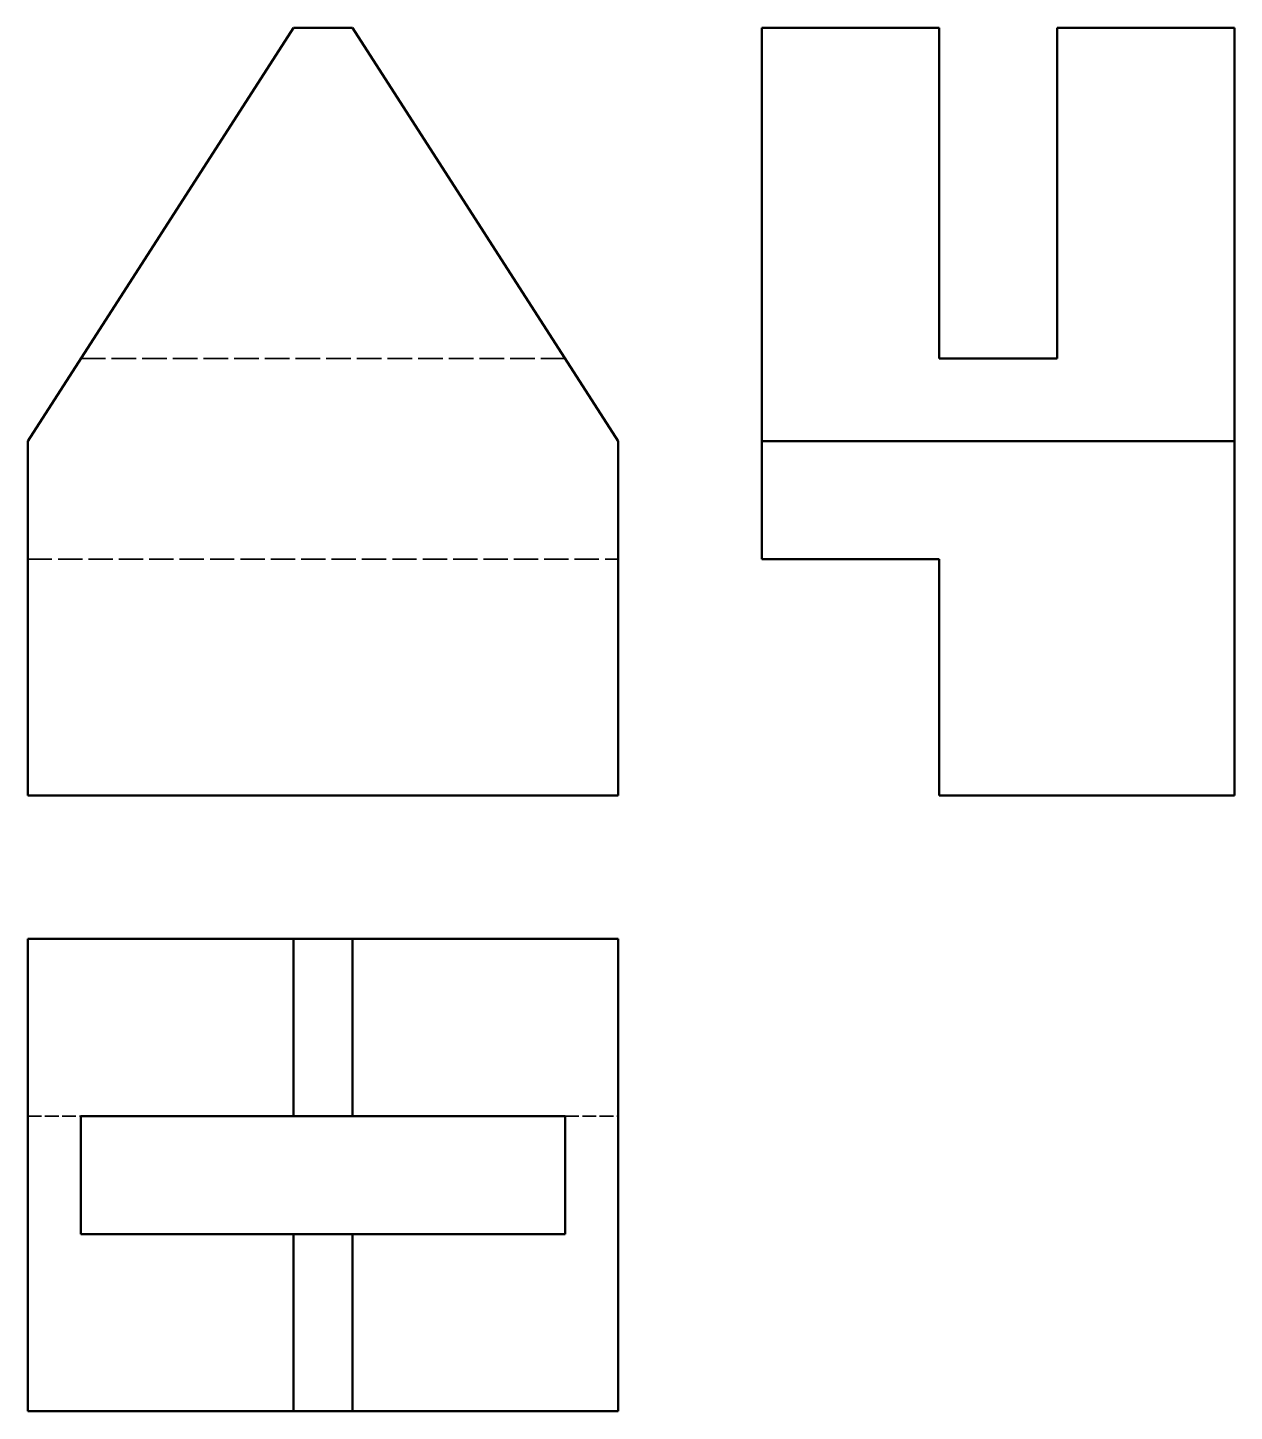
# Model space of a CAD drawing. Header units: inches. Extents: x 0 to 40.2, y 0 to 46.1.
import ezdxf

# ---------------------------------------------------------------- set-up
doc = ezdxf.new("R2010")
doc.units = ezdxf.units.IN
doc.header["$LTSCALE"] = 5
doc.header["$MEASUREMENT"] = 0
doc.linetypes.add('DASHED', pattern=[0.2067, 0.1654, -0.0413])
doc.layers.add('Hidden(Default)', color=7, linetype='DASHED', lineweight=35)
doc.layers.add('Visible(Default)', color=7, linetype='Continuous', lineweight=50)

msp = doc.modelspace()

# ---------------------------------------------------------------- linework, layer by layer
at = {"layer": 'Hidden(Default)', "ltscale": 0.989012}
msp.add_line((1.772, 35.098), (17.913, 35.098), dxfattribs=at)
at = {"layer": 'Hidden(Default)', "ltscale": 0.979966}
msp.add_line((0, 28.405), (19.685, 28.405), dxfattribs=at)
at = {"layer": 'Hidden(Default)', "ltscale": 0.555471}
for p, q in [((0, 9.843), (1.772, 9.843)), ((17.913, 9.843), (19.685, 9.843))]:
    msp.add_line(p, q, dxfattribs=at)
at = {"layer": 'Visible(Default)'}
for p, q in [((8.858, 46.121), (0, 32.342)), ((10.827, 46.121), (8.858, 46.121)), ((19.685, 32.342), (10.827, 46.121)), ((24.468, 46.121), (30.373, 46.121)), ((24.468, 46.121), (24.468, 32.342)), ((30.373, 35.098), (30.373, 46.121)), ((34.31, 46.121), (34.31, 35.098)), ((34.31, 46.121), (40.216, 46.121)), ((40.216, 46.121), (40.216, 32.342)), ((34.31, 35.098), (30.373, 35.098)), ((0, 32.342), (0, 20.531)), ((19.685, 20.531), (19.685, 32.342)), ((24.468, 32.342), (40.216, 32.342)), ((24.468, 32.342), (24.468, 28.405)), ((40.216, 32.342), (40.216, 20.531)), ((24.468, 28.405), (30.373, 28.405)), ((30.373, 28.405), (30.373, 20.531)), ((0, 20.531), (19.685, 20.531)), ((30.373, 20.531), (40.216, 20.531)), ((8.858, 15.748), (0, 15.748)), ((0, 15.748), (0, 0)), ((10.827, 15.748), (8.858, 15.748)), ((8.858, 15.748), (8.858, 9.843)), ((10.827, 15.748), (10.827, 9.843)), ((19.685, 15.748), (10.827, 15.748)), ((19.685, 15.748), (19.685, 0)), ((1.772, 9.843), (8.858, 9.843)), ((1.772, 5.906), (1.772, 9.843)), ((8.858, 9.843), (10.827, 9.843)), ((10.827, 9.843), (17.913, 9.843)), ((17.913, 9.843), (17.913, 5.906)), ((8.858, 5.906), (1.772, 5.906)), ((10.827, 5.906), (8.858, 5.906)), ((8.858, 5.906), (8.858, 0)), ((17.913, 5.906), (10.827, 5.906)), ((10.827, 5.906), (10.827, 0)), ((8.858, 0), (0, 0)), ((10.827, 0), (8.858, 0)), ((19.685, 0), (10.827, 0))]:
    msp.add_line(p, q, dxfattribs=at)

doc.saveas('drawing.dxf')
